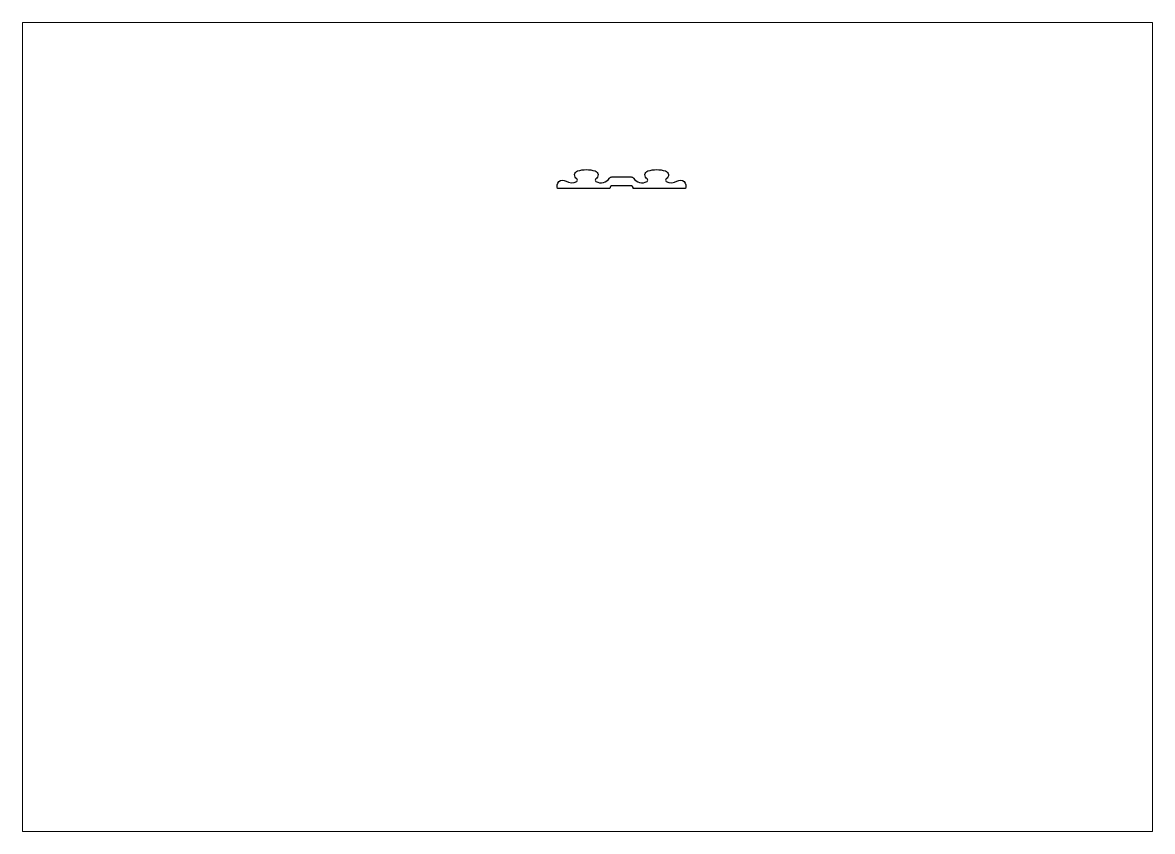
# Paper-space layout 'Layout1' of a CAD drawing. Extents: x 0 to 12.4, y 0 to 8.9.
# The model-space entities are those that its viewports show. They can reach past a viewport. Long polylines and large blocks are cut down to what shows.
import ezdxf

# ---------------------------------------------------------------- set-up
doc = ezdxf.new("R2010")
doc.units = 0
doc.header["$LTSCALE"] = 1.5
doc.layers.get('0').update_dxf_attribs({"linetype": 'CONTINUOUS'})
doc.layers.add('ANA', color=230, linetype='CONTINUOUS')

msp = doc.modelspace()

# ---------------------------------------------------------------- linework, layer by layer
at = {"layer": 'ANA', "color": 230, "linetype": 'BYBLOCK'}
msp.add_lwpolyline([(-490.6, -30.81), (-493.6, -30.81, 0.414214), (-494.6, -31.81), (-512.39, -31.81, -0.763772), (-509.51, -29.24, 0.279199), (-505.88, -29.36, 0.575393), (-505.87, -28.49, -0.641966), (-505.57, -25.78, -0.160263), (-499.63, -25.78, -0.641966), (-499.33, -28.49, 0.575393), (-499.32, -29.36, 0.391866), (-494.69, -28.25, -0.250492), (-493.86, -27.81), (-490.6, -27.81), (-487.34, -27.81, -0.250492), (-486.51, -28.25, 0.391866), (-481.88, -29.36, 0.575393), (-481.87, -28.49, -0.641966), (-481.57, -25.78, -0.160263), (-475.63, -25.78, -0.641966), (-475.33, -28.49, 0.575393), (-475.32, -29.36, 0.279199), (-471.69, -29.24, -0.763772), (-468.81, -31.81), (-486.6, -31.81, 0.414214), (-487.6, -30.81)], format="xyb", close=True, dxfattribs=at)

psp = doc.layouts.get("Layout1")

# ---------------------------------------------------------------- viewports
at = {"layer": '0'}
psp.add_viewport(center=(6.202, 4.435), size=(12.401, 8.8772), view_center_point=(-502.187, -113.117), view_height=275.91753, dxfattribs=at)

doc.saveas('drawing.dxf')
